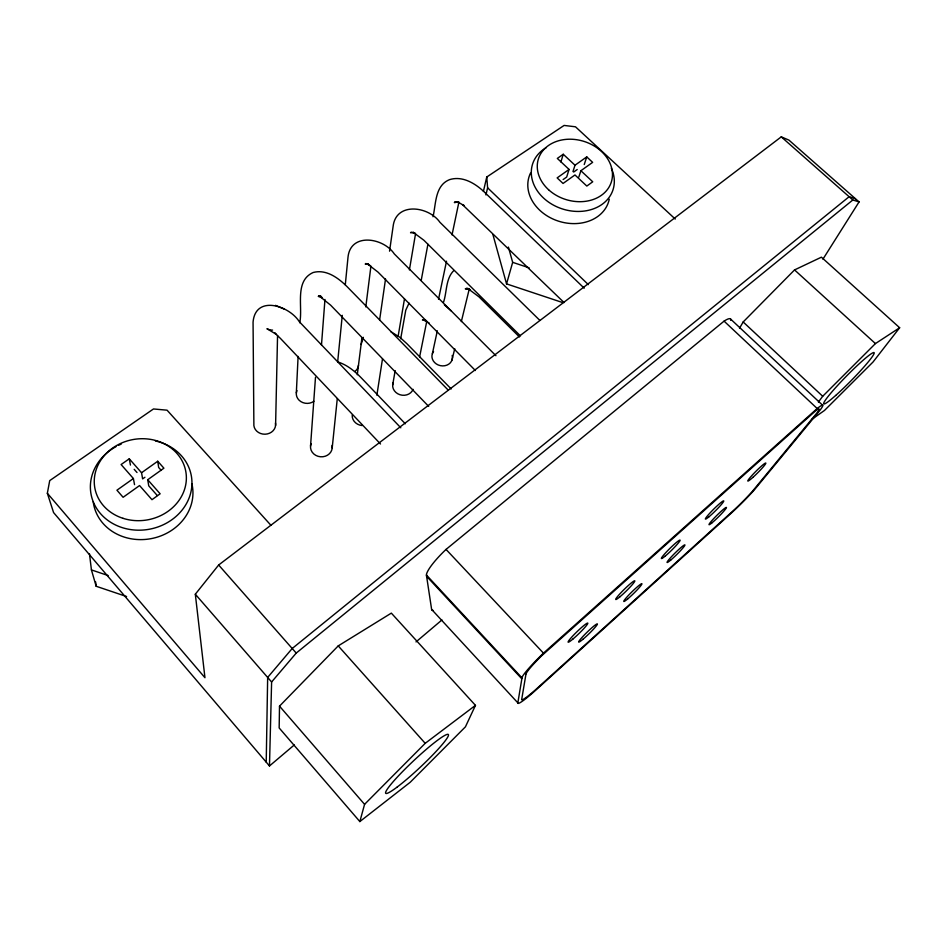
<?xml version="1.0" encoding="UTF-8"?>
<svg xmlns="http://www.w3.org/2000/svg" width="947" height="947" viewBox="0 0 947 947"><rect width="100%" height="100%" fill="white"/><g stroke="black" fill="none" stroke-linecap="round" stroke-linejoin="round"><path stroke-width="1.42" d="M279.507 706.142L279.164 727.947L359.848 821.57L410.193 782.281L465.427 726.834L475.465 705.361L391.336 613.123L338.233 645.89L279.507 706.142L364.571 804.346L359.848 821.57M266.225 762.146L267.658 677.436L292.209 648.494L849.128 196.716L855.449 198.716M275.589 425.487L277.554 335.451M294.28 744.958L269.481 765.957L271.611 681.982L296.233 653.075L852.833 199.983L859.071 201.912L822.943 259.158M296.328 392.969L298.104 356.403M299.726 322.761C303.123 307.006 294.103 280.999 313.185 272.499C326.277 268.96 338.399 278.004 347.111 286.692L448.322 390.211M310.533 446.084L315.493 377.308M321.483 344.992L324.963 299.453M337.677 361.837L342.269 315.339M345.288 284.81L348.011 257.193C350.556 232.204 383.571 237.697 394.295 253.914L495.932 355.705M332.196 447.978L337.262 398.829M357.291 374.752L361.955 337.546M365.802 306.911L370.94 266.06M379.629 319.873L385.536 278.951M389.548 251.18L393.123 226.333C396.024 201.675 428.66 206.186 439.882 222.249L539.766 320.311M376.87 395.219L382.493 358.877M517.843 702.863L522.128 677.081A33.382 3.433 -43.9 0 1 543.471 653.134L817.178 408.512A29.641 2.699 -45.2 0 1 819.865 410.394L754.214 490.037A32.091 2.746 -44.9 0 1 731.972 512.493L535.102 690.777A33.607 3.113 -43.9 0 1 517.843 702.863L431.619 609.394L426.41 575.007L521.856 677.744M398.095 336.469L404.487 298.85M409.4 269.907L415.544 233.731M392.662 385.038L395.171 370.585M400.688 338.777L405.766 310.19L409.057 303.135M269.481 765.957L53.565 512.552L47.35 493.269L49.718 480.614L153.485 408.962L167.063 410.181L270.913 525.277M421.202 280.454L427.914 244.255M433.016 216.745C436.046 204.126 434.815 185.494 449.541 179.646C462.266 175.621 474.873 183.185 483.929 191.649L584.204 288.196M419.592 356.983L426.777 321.258M438.52 299.276L446.511 261.206M452.027 234.915L458.928 202.019M432.4 353.574L437.325 330.799M443.492 302.318C447.043 292.043 445.54 278.702 453.814 270.558M483.42 191.353L486.758 177.006L564.104 125.43L575.492 126.803L675.247 219.041M361.091 344.495L363.364 337.345M485.929 194.94L487.61 187.814L486.758 177.006M451.979 360.12L454.749 348.697M461.343 321.589L469.321 288.764M562.849 302.626L506.55 283.887L512.67 262.343L508.397 247.072M560.908 161.949L563.252 154.254L574.995 165.228L572.959 171.585M563.252 154.254L557.321 158.421L569.064 169.43L566.673 177.042L563.11 179.575M578.818 177.065L580.89 170.732L592.633 162.351L586.749 156.882L574.995 165.228M584.24 164.541L586.749 156.882M739.524 328.218L743.17 321.968L794.545 269.919L821.404 257.182L899.65 327.745L873.039 362.003L824.458 410.477L811.472 419.616M818.374 402.073L822.706 396.272L875.43 343.583L899.65 327.745M47.35 493.269L204.954 677.709L195.319 594.219L218.65 565.004L781.263 136.853L788.934 140.109L859.071 201.912M364.571 804.346L425.203 743.324L475.465 705.361M416.017 641.9L441.941 619.954M521.702 678.679L426.6 576.273L426.505 574.178A32.577 6.38 -43.5 0 1 446.037 549.414L724.076 321.14A28.99 5.043 -45.9 0 1 730.764 320.406M157.261 495.506L148.738 485.835L147.72 479.738L163.902 468.185L157.735 461.248L141.553 472.731L142.618 478.886L144.915 477.264M573.716 172.023L577.22 169.525M141.553 472.731L129.266 458.81L121.098 464.539L133.385 478.531L116.931 490.203L123.11 497.293L139.564 485.551L151.982 499.685L160.138 493.801L147.72 479.738M569.064 169.43L557.144 177.894L563.051 183.458L574.971 174.958L586.82 186.062L592.727 181.8L580.89 170.732M467.877 288.35L465.273 288.835L468.528 288.764L466.09 288.456L470.292 289.9L468.422 288.953L478.945 296.825L519.441 336.954M320.323 296.139L318.37 296.482L321.258 296.435L318.452 296.127L322.406 297.689L320.145 296.695L330.633 305.171L428.683 406.381M456.987 202.113L454.335 202.528L457.602 202.125M410.536 232.796L413.685 232.5M365.234 264.095L368.253 263.917L365.566 263.574L369.626 264.994L367.483 263.964L378.031 272.12L475.394 370.526M422.421 319.991L425.57 320.027L423.037 319.766L429.204 323.069M269.848 330.006L272.582 330.101M400.806 427.795L299.264 321.649C289.143 305.538 255.406 294.695 253.062 322.146L253.867 423.558A10.914 9.659 0.1 0 0 265.053 434.211A10.914 9.659 0.1 0 0 275.482 422.978M455.105 201.711L459.354 202.859L457.425 201.77L464.042 205.546L462.55 204.694L564.069 302.567M411.093 232.122L415.248 233.4L413.212 232.335L423.83 240.195L520.471 335.913M512.67 262.343L529.16 267.835M89.48 553.853L91.433 569.916L108.159 575.563M91.433 569.916L96.168 586.264L126.602 596.539M338.15 362.038C347.407 365.068 354.983 371.354 361.671 378.267L405.316 423.783M269.67 329.828L266.936 328.716L276.015 334.161L274.547 332.811L280.454 338.434L380.505 443.989M284.136 309.03L275.482 305.372M390.709 331.616L399.823 337.262L406.89 343.69L451.198 388.957M444.368 304.863L451.447 311.09M781.263 136.853L852.833 199.983M794.545 269.919L875.43 343.583M743.17 321.968L822.706 396.272M730.445 318.914L822.671 405.269M724.076 321.14L817.178 408.512M487.61 187.814L588.359 284.633M446.037 549.414L543.471 653.134M338.233 645.89L425.203 743.324M161.274 470.422L158.658 467.475L157.735 461.248M218.65 565.004L296.233 653.075M134.19 469.321L137.007 472.517M195.319 594.219L271.611 681.982M492.961 234.726L506.55 283.887M133.385 478.531L134.533 484.651M129.266 458.81L130.449 465.072M95.623 581.884L96.168 586.264M332.054 445.445A10.867 9.742 4 0 1 320.465 456.774A10.867 9.742 4 0 1 311.149 443.598M191.921 483.881A50.203 44.521 -10.9 0 1 150.774 538.713A50.203 44.521 -10.9 0 1 93.232 501.815M433.276 610.46A32.873 5.812 -43.4 0 1 431.619 609.394M362.121 425.546A10.677 9.482 7.7 0 1 352.225 415.106M413.046 389.335A10.5 9.21 10.7 0 1 399.823 394.686A10.5 9.21 10.7 0 1 393.183 382.695M452.204 355.468A10.334 8.961 13.2 0 1 440.379 365.649A10.334 8.961 13.2 0 1 433.537 351.515M313.895 401.268A10.701 9.411 3.8 0 1 300.85 401.599A10.701 9.411 3.8 0 1 296.944 390.578M358.475 365.27A10.512 9.15 6.9 0 1 354.876 371.437M609.264 199.19A41.692 33.465 17.6 0 1 558.043 221.006A41.692 33.465 17.6 0 1 530.521 173.076M155.415 440.959A50.972 45.054 -10.5 0 1 184.724 506.467A50.972 45.054 -10.5 0 1 104.88 517.997A50.972 45.054 -10.5 0 1 115.972 446.653M118.564 445.315A50.972 45.054 -10.5 0 1 121.216 444.119M611.324 168.235A42.224 33.713 17.6 0 1 592.266 209.263A42.224 33.713 17.6 0 1 538.358 192.3A42.224 33.713 17.6 0 1 546.147 147.72M525.999 673.909L521.655 699.691A28.434 2.628 -43.9 0 0 536.168 689.167L735.026 509.072A27.333 2.344 -44.9 0 0 752.107 491.682L816.74 413.164A24.468 2.225 -45.2 0 0 815.876 410.584L541.364 656.034A27.664 2.841 -43.9 0 0 526.224 673.4L525.999 673.909M665.196 556.114A13.128 1.255 -44.6 0 0 680.064 540.488A13.128 1.255 -44.6 0 0 666.925 551.426A13.128 1.255 -44.6 0 0 665.196 556.114M670.701 560.103A12.5 1.136 -44.6 0 0 684.882 545.247A12.5 1.136 -44.6 0 0 672.417 555.7A12.5 1.136 -44.6 0 0 670.701 560.103M708.841 516.896A12.915 1.207 -44.8 0 0 723.662 501.365A12.915 1.207 -44.8 0 0 711.185 511.711A12.915 1.207 -44.8 0 0 708.841 516.896M752.889 477.383A12.713 1.16 -45 0 0 765.827 463.071A12.713 1.16 -45 0 0 751.729 475.702A12.713 1.16 -45 0 0 752.889 477.383M619.906 596.811A13.376 1.302 -44.4 0 0 634.821 581.103A13.376 1.302 -44.4 0 0 620.983 592.656A13.376 1.302 -44.4 0 0 619.906 596.811M572.888 639.071A13.649 1.349 -44.1 0 0 587.827 623.292A13.649 1.349 -44.1 0 0 573.243 635.484A13.649 1.349 -44.1 0 0 572.888 639.071M712.215 522.637A12.299 1.101 -44.8 0 0 726.349 507.864A12.299 1.101 -44.8 0 0 714.488 517.784A12.299 1.101 -44.8 0 0 712.215 522.637M627.707 598.895A12.725 1.184 -44.4 0 0 641.924 583.968A12.725 1.184 -44.4 0 0 628.82 594.988A12.725 1.184 -44.4 0 0 627.707 598.895M583.139 639.118A12.974 1.219 -44.2 0 0 597.391 624.12A12.974 1.219 -44.2 0 0 583.612 635.721A12.974 1.219 -44.2 0 0 583.139 639.118M397.302 786.945A42.935 4.628 -43.2 0 0 448.12 736.304A42.935 4.628 -43.2 0 0 405.718 768.396A42.935 4.628 -43.2 0 0 397.302 786.945M835.668 395.467A35.903 3.255 -45.5 0 0 874.188 353.172A35.903 3.255 -45.5 0 0 836.852 386.281A35.903 3.255 -45.5 0 0 835.668 395.467M122.956 518.305A46.214 40.792 -10.3 0 0 185.943 472.328A46.214 40.792 -10.3 0 0 112.054 448.476A46.214 40.792 -10.3 0 0 122.956 518.305M548.562 189.708A38.247 30.446 17.6 0 0 611.3 182.12A38.247 30.446 17.6 0 0 564.755 139.517A38.247 30.446 17.6 0 0 548.562 189.708"/></g></svg>
